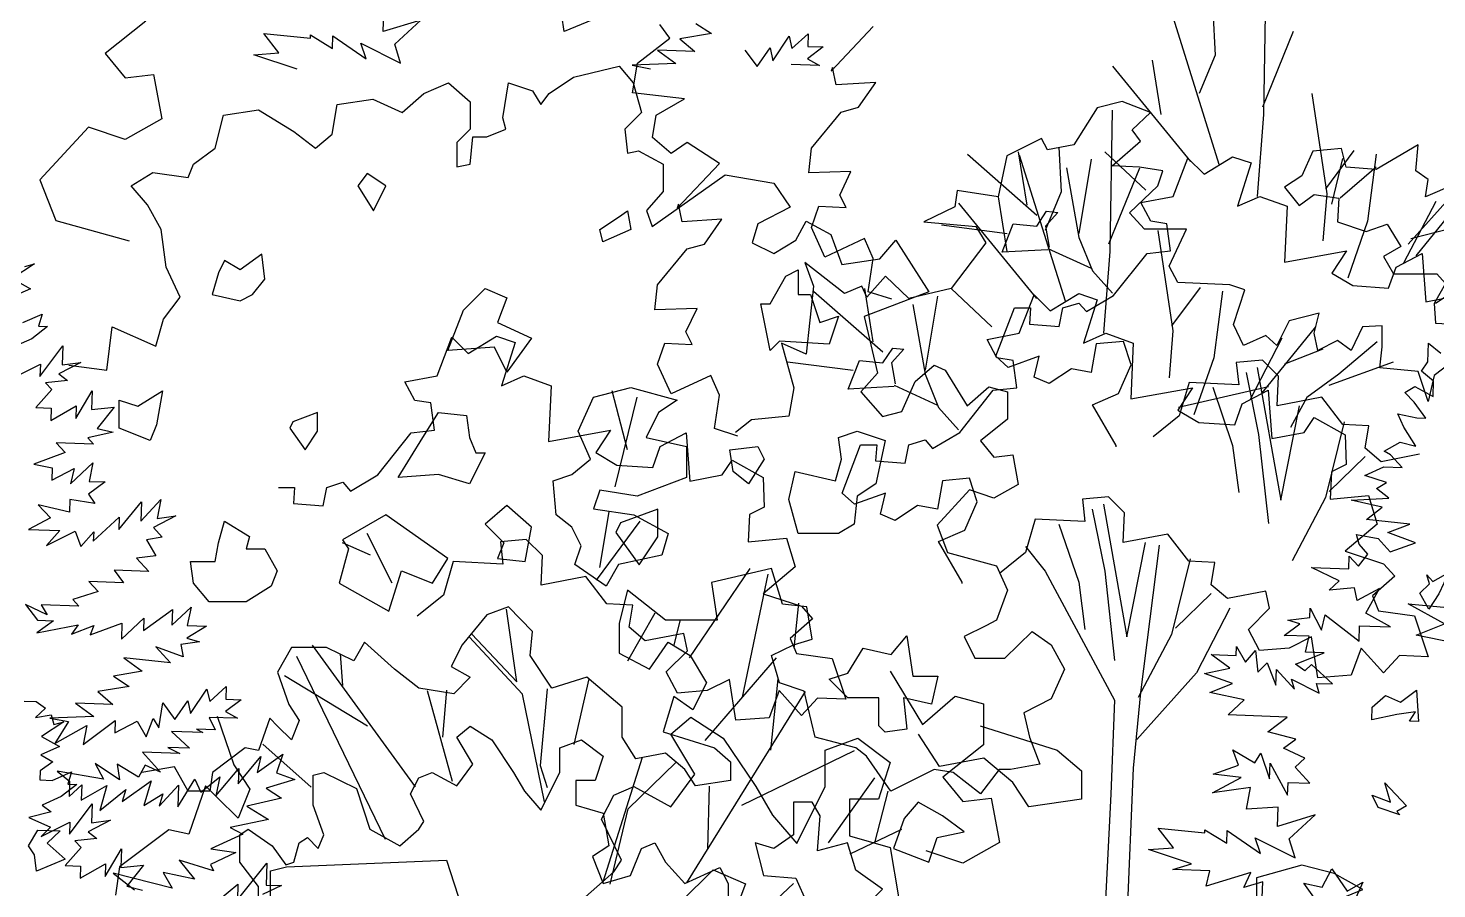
# Model space of a CAD drawing. Header units: inches. Extents: x -11 to 128, y 7 to 56.
# Drawn here: x 58.537 to 59.075, y 23.411 to 23.74 of the extents above; entities that cross this region are included whole.
import ezdxf

# ---------------------------------------------------------------- set-up
doc = ezdxf.new("R2010")
doc.units = ezdxf.units.IN
doc.header["$MEASUREMENT"] = 0
doc.layers.add('CAY', color=94, linetype='Continuous')
doc.layers.add('CAY-3', color=61, linetype='Continuous')
picture_1 = doc.add_image_def('image1.jpg', size_in_pixel=(1680, 1093))

# ---------------------------------------------------------------- blocks, each defined once
blk = doc.blocks.new('A$C76451831')
at = {"layer": 'CAY'}
for p, q in [((2497.6, 2004.7), (2508, 2004.3)), ((2508, 2004.3), (2515.9, 1998.6)), ((2515.9, 1998.6), (2507.5, 1990.8)), ((2507.5, 1990.8), (2520.7, 1993)), ((2520.7, 1993), (2523.1, 1984.8)), ((2531.4, 1987.2), (2512.4, 1974.7)), ((2523.1, 1984.8), (2531.4, 1987.2)), ((2512.4, 1974.7), (2527.9, 1966)), ((2527.9, 1966), (2511.8, 1958.9)), ((2511.8, 1958.9), (2522, 1953.1)), ((2511.3, 1945.3), (2511.1, 1937.6)), ((2522, 1953.1), (2511.3, 1945.3)), ((2521.5, 1937.2), (2538.1, 1944.4)), ((2538.1, 1944.4), (2535, 1934)), ((2511.1, 1937.6), (2521.5, 1937.2)), ((2542.7, 1933.8), (2529.2, 1923.4)), ((2535, 1934), (2542.7, 1933.8)), ((2529.2, 1923.4), (2513.1, 1916.2)), ((2520.6, 1910.5), (2501.8, 1905.7)), ((2513.1, 1916.2), (2520.6, 1910.5)), ((2536.2, 1891.4), (2555.7, 1917.4)), ((2555.7, 1917.4), (2555.1, 1901.1)), ((2501.8, 1905.7), (2520.1, 1897.4)), ((2512.1, 1889.5), (2536.6, 1901.8)), ((2520.1, 1897.4), (2512.1, 1889.5)), ((2536.6, 1901.8), (2536.2, 1891.4)), ((2571.1, 1903.3), (2552.1, 1893.5)), ((2555.1, 1901.1), (2571.1, 1903.3)), ((2559.6, 1887.8), (2541, 1885.8)), ((2541, 1885.8), (2546.2, 1880.1)), ((2552.1, 1893.5), (2559.6, 1887.8)), ((2546.2, 1880.1), (2532.6, 1864.8)), ((2566.7, 1855.4), (2580.6, 1878.9)), ((2580.6, 1878.9), (2580.1, 1863.1)), ((2532.6, 1864.8), (2545.7, 1864.3)), ((2545.3, 1853.9), (2567, 1866.3)), ((2545.7, 1864.3), (2545.3, 1853.9)), ((2567, 1866.3), (2566.7, 1855.4)), ((2580.1, 1863.1), (2599.2, 1865.2)), ((2599.2, 1865.2), (2585, 1847.1)), ((2585, 1847.1), (2598.4, 1843.9)), ((4520.1, 1327.3), (4520.7, 1343.6)), ((4318.3, 1336.3), (4283.5, 1308.6)), ((4552.2, 1337), (4520.1, 1327.3)), ((4530.1, 1316.5), (4552.2, 1337)), ((4786.3, 1334.3), (4799.6, 1325.7)), ((4431.5, 1309.1), (4418.5, 1325.8)), ((4418.5, 1325.8), (4458.3, 1321.7)), ((4458.3, 1321.7), (4458.4, 1324.4)), ((4458.4, 1324.4), (4477, 1312.9)), ((4477, 1312.9), (4477.4, 1323.8)), ((4477.4, 1323.8), (4505.7, 1304.2)), ((4799.6, 1325.7), (4772.7, 1321.2)), ((4772.7, 1321.2), (4785.5, 1310.3)), ((4851.8, 1302.5), (4865.7, 1323.4)), ((4865.7, 1323.4), (4868.1, 1312.9)), ((4868.1, 1312.9), (4882.1, 1325.5)), ((4882.1, 1325.5), (4881.7, 1314.6)), ((4283.5, 1308.6), (4300.6, 1287.9)), ((4410.2, 1307.5), (4431.5, 1309.1)), ((4446.9, 1295.4), (4410.2, 1307.5)), ((4501.2, 1317.5), (4535, 1300.5)), ((4505.7, 1304.2), (4501.2, 1317.5)), ((4535, 1300.5), (4530.1, 1316.5)), ((4753.8, 1311.4), (4769.3, 1300)), ((4785.5, 1310.3), (4753.8, 1311.4)), ((4828.1, 1311.5), (4838.5, 1297.6)), ((4838.5, 1297.6), (4849.5, 1313.5)), ((4849.5, 1313.5), (4851.8, 1302.5)), ((4894.8, 1314.2), (4881.4, 1304.2)), ((4881.7, 1314.6), (4894.8, 1314.2)), ((4682.3, 1288.4), (4721.2, 1297.8)), ((4721.2, 1297.8), (4733, 1283.7)), ((4769.3, 1300), (4732.1, 1298.6)), ((4732.1, 1298.6), (4747.8, 1295.7)), ((4891.6, 1298.4), (4867.6, 1299.3)), ((4881.4, 1304.2), (4891.6, 1298.4)), ((4300.6, 1287.9), (4324.7, 1290.9)), ((4324.7, 1290.9), (4331.8, 1253.1)), ((4554.9, 1274.6), (4575.8, 1283.7)), ((4575.8, 1283.7), (4594.3, 1267.5)), ((4622.2, 1253.8), (4626.9, 1283.7)), ((4626.9, 1283.7), (4647.3, 1277)), ((4661.5, 1274.6), (4682.3, 1288.4)), ((4733, 1283.7), (4740.1, 1258.5)), ((4536.5, 1258.5), (4554.9, 1274.6)), ((4647.3, 1277), (4654.4, 1265.2)), ((4654.4, 1265.2), (4661.5, 1274.6)), ((4384.3, 1256.1), (4414.2, 1260.8)), ((4414.2, 1260.8), (4444.1, 1242.4)), ((4476.7, 1240), (4481, 1265.2)), ((4481, 1265.2), (4511.3, 1269.9)), ((4511.3, 1269.9), (4536.5, 1258.5)), ((4594.3, 1267.5), (4594.3, 1244.3)), ((4331.8, 1253.1), (4300.6, 1235.4)), ((4377.3, 1228.2), (4384.3, 1256.1)), ((4624.5, 1244.3), (4622.2, 1253.8)), ((4740.1, 1258.5), (4725.9, 1244.3)), ((4269.3, 1246.1), (4228, 1201.2)), ((4300.6, 1235.4), (4269.3, 1246.1)), ((4444.1, 1242.4), (4462.6, 1228.2)), ((4462.6, 1228.2), (4476.7, 1240)), ((4594.3, 1244.3), (4582.9, 1232.9)), ((4594.3, 1214.4), (4596.6, 1237.6)), ((4596.6, 1237.6), (4608.4, 1237.6)), ((4608.4, 1237.6), (4624.5, 1244.3)), ((4725.9, 1244.3), (4728.3, 1223.9)), ((4358.8, 1214.4), (4377.3, 1228.2)), ((4582.9, 1232.9), (4582.9, 1212.1)), ((4728.3, 1223.9), (4737.7, 1225.8)), ((4737.7, 1225.8), (4758.6, 1214.4)), ((4354.1, 1203), (4358.8, 1214.4)), ((4582.9, 1212.1), (4594.3, 1214.4)), ((4758.6, 1214.4), (4758.6, 1191.2)), ((5192.6, 1187), (5205.3, 1219.7)), ((5205.3, 1219.7), (5219, 1206)), ((5219, 1206), (5243.2, 1220.8)), ((5243.2, 1220.8), (5259.1, 1215.5)), ((5259.1, 1215.5), (5247.5, 1178.6)), ((4228, 1201.2), (4241.6, 1166.4)), ((4305.7, 1196), (4324.2, 1207.4)), ((4324.2, 1207.4), (4354.1, 1203)), ((4749.1, 1161.4), (4811.2, 1205.4)), ((4811.2, 1205.4), (4852.9, 1198.3)), ((4319.5, 1179.8), (4305.7, 1196)), ((4758.6, 1191.2), (4744.4, 1175.1)), ((4852.9, 1198.3), (4866.7, 1177.9)), ((4331.3, 1159), (4319.5, 1179.8)), ((4744.4, 1175.1), (4749.1, 1161.4)), ((4866.7, 1177.9), (4839.1, 1163.7)), ((5165.2, 1181.8), (5192.6, 1187)), ((5173.6, 1165.9), (5165.2, 1181.8)), ((5247.5, 1178.6), (5266.4, 1187)), ((5266.4, 1187), (5289.7, 1178.6)), ((5289.7, 1178.6), (5287.5, 1131.1)), ((4241.6, 1166.4), (4304.1, 1149.3)), ((4839.1, 1163.7), (4834.4, 1147.6)), ((4871.4, 1149.9), (4880.4, 1166.1)), ((4880.4, 1166.1), (4901.2, 1154.7)), ((5187.3, 1163.8), (5173.6, 1165.9)), ((5190.5, 1140.6), (5187.3, 1163.8)), ((4335.6, 1126.7), (4331.3, 1159)), ((4901.2, 1154.7), (4910.7, 1129.1)), ((4834.4, 1147.6), (4852.9, 1138.5)), ((4852.9, 1138.5), (4871.4, 1149.9)), ((4942.9, 1133.8), (4956.7, 1149.9)), ((4956.7, 1149.9), (4984.6, 1105.9)), ((5170.5, 1138.5), (5190.5, 1140.6)), ((5287.5, 1131.1), (5340.3, 1140.6)), ((5340.3, 1140.6), (5327.6, 1121.6)), ((4910.7, 1129.1), (4942.9, 1133.8)), ((5142, 1102.7), (5170.5, 1138.5)), ((5382.5, 1126.9), (5404.6, 1138.5)), ((5404.6, 1138.5), (5407.8, 1097.4)), ((4347.4, 1101.2), (4335.6, 1126.7)), ((5327.6, 1121.6), (5345.5, 1111.1)), ((5376.1, 1109), (5382.5, 1126.9)), ((4984.6, 1105.9), (4929.6, 1084.7)), ((5345.5, 1111.1), (5376.1, 1109)), ((4333.2, 1082.7), (4347.4, 1101.2)), ((5057.6, 1092.1), (5071.3, 1092.1)), ((5071.3, 1092.1), (5070.3, 1078.4)), ((5095.6, 1076.3), (5098.8, 1092.1)), ((5098.8, 1092.1), (5112.5, 1096.3)), ((5112.5, 1096.3), (5118.8, 1089)), ((5118.8, 1089), (5142, 1102.7)), ((5407.8, 1097.4), (5435.2, 1102.7)), ((4326.6, 1059.5), (4333.2, 1082.7)), ((4929.6, 1084.7), (4941, 1036.7)), ((4284.9, 1039.1), (4289.6, 1076)), ((4289.6, 1076), (4326.6, 1059.5)), ((5070.3, 1078.4), (5095.6, 1076.3)), ((5409.5, 1046.3), (5410, 1062.2)), ((5410, 1062.2), (5420.6, 1053.6)), ((4252.7, 1043.4), (4284.9, 1039.1)), ((4973.2, 1029.6), (4989.3, 1043.4)), ((4989.3, 1043.4), (4998.7, 1039.1)), ((5268.6, 1047.8), (5246.4, 1045.7)), ((5246.4, 1045.7), (5248.5, 1026.7)), ((5282.3, 1034.1), (5268.6, 1047.8)), ((5404.2, 1038.3), (5409.5, 1046.3)), ((4941, 1036.7), (4926.8, 1020.6)), ((4998.7, 1039.1), (5017.2, 1008.8)), ((5281.2, 1008.8), (5282.3, 1034.1)), ((5414.3, 1029.8), (5404.2, 1038.3)), ((4728.3, 971.5), (4715.1, 1021.6)), ((4926.8, 1020.6), (4945.3, 999.7)), ((4961.8, 1004.1), (4973.2, 1029.6)), ((5017.2, 1008.8), (5035.7, 1024.9)), ((5035.7, 1024.9), (5051.8, 1020.6)), ((5051.8, 1020.6), (5051.8, 997.4)), ((5273.8, 1025), (5197.2, 1007.3)), ((5206.3, 1028.8), (5197.9, 1000.4)), ((5248.5, 1026.7), (5206.3, 1028.8)), ((5390, 1020.2), (5398.3, 1025.4)), ((5397.8, 1011.8), (5390, 1020.2)), ((5398.3, 1025.4), (5413.9, 1016.7)), ((5413.9, 1016.7), (5414.3, 1029.8)), ((4717.8, 939.8), (4736.3, 1016.3)), ((5319.2, 1016.2), (5281.2, 1008.8)), ((5337.1, 993), (5319.2, 1016.2)), ((5407.8, 998.3), (5397.8, 1011.8)), ((4945.3, 999.7), (4961.8, 1004.1)), ((5051.8, 997.4), (5028.6, 978.9)), ((5197.9, 1000.4), (5175.7, 982.4)), ((5389, 990.8), (5383.9, 1001.9)), ((5383.9, 1001.9), (5400.1, 998.6)), ((5400.1, 998.6), (5407.8, 998.3)), ((5359.3, 991.9), (5337.1, 993)), ((5356.1, 972.9), (5359.3, 991.9)), ((5399.3, 974.6), (5389, 990.8)), ((5028.6, 978.9), (5040, 965.1)), ((5369.8, 961.3), (5356.1, 972.9)), ((5372.4, 970.1), (5385.8, 977.8)), ((5385.8, 977.8), (5399.3, 974.6)), ((5040, 965.1), (5056.1, 967.1)), ((5056.1, 967.1), (5060.8, 941.9)), ((5402.5, 967.7), (5369.8, 961.3)), ((5377.7, 967.2), (5372.4, 970.1)), ((5387.7, 956.4), (5377.7, 967.2)), ((5355.8, 949.4), (5371.9, 957)), ((5374.2, 943.7), (5355.8, 949.4)), ((5371.9, 957), (5387.7, 956.4)), ((5019.2, 937.2), (4991.7, 907.3)), ((5040, 930.1), (5019.2, 937.2)), ((5060.8, 941.9), (5040, 930.1)), ((5365.8, 938.6), (5374.2, 943.7)), ((5376.4, 930.1), (5365.8, 938.6)), ((5344.2, 928.5), (5376.4, 930.1)), ((5370.7, 922.5), (5344.2, 928.5)), ((4704.6, 871.1), (4712.5, 918.7)), ((5357.2, 912.1), (5370.7, 922.5)), ((5394.2, 908.1), (5357.2, 912.1)), ((4527.8, 857.9), (4506.6, 900.2)), ((4701.9, 860.6), (4738.9, 910.7)), ((4991.7, 907.3), (5000.7, 884.1)), ((5375.4, 901.1), (5394.2, 908.1)), ((5399.1, 892.1), (5375.4, 901.1)), ((4509.3, 881.7), (4485.5, 892.2)), ((5351, 891), (5348.6, 899.3)), ((5348.6, 899.3), (5367.1, 895.9)), ((5358.4, 882.6), (5351, 891)), ((5367.1, 895.9), (5377.5, 884.7)), ((5377.5, 884.7), (5399.1, 892.1)), ((5000.7, 884.1), (5042.4, 872.7)), ((5342.1, 870.1), (5342.5, 880.9)), ((5342.5, 880.9), (5350.4, 872.5)), ((5350.4, 872.5), (5358.4, 882.6)), ((4781, 794.5), (4832.5, 870.4)), ((4850.9, 870.4), (4799.8, 858.6)), ((4826.2, 761), (4847.8, 865.6)), ((4860, 840.1), (4850.9, 870.4)), ((5042.4, 872.7), (5051.8, 851.9)), ((5310.5, 871.2), (5342.1, 870.1)), ((5334.1, 859.9), (5310.5, 871.2)), ((4728.3, 851.9), (4721.2, 824)), ((4760.5, 826.3), (4728.3, 851.9)), ((4799.8, 858.6), (4804.6, 826.3)), ((5051.8, 851.9), (5042.4, 826.3)), ((5325.6, 852), (5334.1, 859.9)), ((5347, 854), (5325.6, 852)), ((5349.4, 843.1), (5347, 854)), ((5368.3, 853.3), (5349.4, 843.1)), ((5356.7, 832.4), (5368.3, 853.3)), ((4880.8, 837.7), (4860, 840.1)), ((4870.1, 802.5), (4874.1, 840.9)), ((4608.4, 831), (4587.6, 805.5)), ((4626.9, 837.7), (4608.4, 831)), ((4634, 774), (4625.3, 835.7)), ((4647.3, 816.9), (4626.9, 837.7)), ((4728.6, 791.9), (4751.7, 832.8)), ((4885.5, 810.2), (4880.8, 837.7)), ((5290.3, 826.5), (5309, 828.6)), ((5309, 828.6), (5309.3, 836.7)), ((5309.3, 836.7), (5319, 817.8)), ((5319, 817.8), (5322.2, 830.9)), ((5322.2, 830.9), (5350.9, 808.5)), ((5377.6, 820.8), (5356.7, 832.4)), ((4645.4, 796.4), (4647.3, 816.9)), ((4721.2, 824), (4721.2, 798.4)), ((4804.6, 826.3), (4760.5, 826.3)), ((4768, 805.1), (4772.9, 825.9)), ((5033.3, 821.6), (5014.8, 812.5)), ((5042.4, 826.3), (5033.3, 821.6)), ((5049.4, 794.1), (5072.6, 816.9)), ((5072.6, 816.9), (5088.7, 805.5)), ((5287.1, 813.5), (5300.6, 823.4)), ((5300.6, 823.4), (5290.3, 826.5)), ((5350.9, 808.5), (5351.3, 821.7)), ((5351.3, 821.7), (5377.6, 820.8)), ((4547.7, 684.5), (4460.2, 805.1)), ((4504.2, 807.8), (4495.2, 791.7)), ((4529.8, 784.6), (4504.2, 807.8)), ((4587.6, 805.5), (4578.1, 787)), ((4638.7, 763.4), (4593.5, 812.2)), ((4595.8, 814.5), (4634, 774)), ((4746.8, 784.6), (4762.9, 807.8)), ((4762.9, 807.8), (4781.4, 796.4)), ((4850.9, 796.4), (4869.4, 805.5)), ((4869.4, 805.5), (4885.5, 810.2)), ((5014.8, 812.5), (5023.9, 794.1)), ((5088.7, 805.5), (5100.1, 784.6)), ((5246.2, 796.3), (5246.5, 804)), ((5246.5, 804), (5254.2, 790.6)), ((5308.4, 812.7), (5287.1, 813.5)), ((5305.2, 799.3), (5308.4, 812.7)), ((4442.1, 803.1), (4430.3, 782.3)), ((4472, 803.1), (4442.1, 803.1)), ((4522.3, 639.8), (4446.8, 795.6)), ((4495.2, 791.7), (4472, 803.1)), ((4485.8, 770.9), (4483.8, 797.9)), ((4663.8, 768.5), (4645.4, 796.4)), ((4721.2, 798.4), (4746.8, 784.6)), ((4781.4, 796.4), (4795.5, 773.2)), ((4794.3, 724.1), (4854.9, 794.5)), ((4857.6, 773.2), (4850.9, 796.4)), ((5023.9, 794.1), (5049.4, 794.1)), ((5240.9, 785.6), (5224.9, 797.1)), ((5224.9, 797.1), (5246.2, 796.3)), ((5254.2, 790.6), (5262.7, 800.7)), ((5262.7, 800.7), (5264.7, 782.1)), ((5296.7, 789.1), (5321.1, 798.7)), ((5321.1, 798.7), (5305.2, 799.3)), ((4430.3, 782.3), (4439.8, 754.7)), ((4550.6, 768.5), (4529.8, 784.6)), ((4578.1, 787), (4594.3, 777.9)), ((4951.7, 782.9), (4979.4, 737.5)), ((5100.1, 784.6), (5088.7, 759.5)), ((5219.4, 781), (5240.9, 785.6)), ((5243.1, 772.4), (5219.4, 781)), ((5264.7, 782.1), (5272.7, 790)), ((5272.7, 790), (5280.2, 771.1)), ((5280.2, 771.1), (5280.7, 784.3)), ((5280.7, 784.3), (5296, 767.8)), ((5304.7, 783.4), (5296.7, 789.1)), ((5310.3, 788.7), (5304.7, 783.4)), ((5328.3, 772.2), (5310.3, 788.7)), ((4507, 736.3), (4436.2, 779.1)), ((4580.5, 763.8), (4550.6, 768.5)), ((4594.3, 777.9), (4580.5, 763.8)), ((4659.9, 768.1), (4654, 702.8)), ((4693.7, 777.9), (4663.8, 768.5)), ((4682.7, 720.5), (4695.7, 776.4)), ((4723.6, 752.4), (4693.7, 777.9)), ((4795.5, 773.2), (4783.7, 750)), ((4850.1, 715.8), (4856.4, 776.4)), ((4878.5, 766.1), (4857.6, 773.2)), ((5223.8, 764.9), (5243.1, 772.4)), ((5296, 767.8), (5293.5, 776.1)), ((5293.5, 776.1), (5317.1, 764.4)), ((5314.7, 772.6), (5328.3, 772.2)), ((5317.1, 764.4), (5314.7, 772.6)), ((4579.1, 689), (4557.9, 766.3)), ((4571.1, 726.8), (4574.5, 766.9)), ((4657.5, 671.8), (4638.7, 763.4)), ((4767.6, 761.4), (4758.6, 731.5)), ((4783.7, 750), (4767.6, 761.4)), ((4778.7, 602.9), (4879.6, 765.8)), ((4887.9, 726.8), (4878.5, 766.1)), ((4979.4, 737.5), (5007.1, 761.7)), ((5007.1, 761.7), (5031.3, 755.2)), ((5088.7, 759.5), (5065.6, 747.7)), ((5253, 758.5), (5223.8, 764.9)), ((5239.5, 745.8), (5253, 758.5)), ((4439.8, 754.7), (4448.8, 741)), ((4723.6, 726.8), (4723.6, 752.4)), ((5031.3, 755.2), (5031.3, 720.4)), ((5065.6, 747.7), (5070.3, 726.8)), ((5289.7, 744), (5239.5, 745.8)), ((5273.4, 731.5), (5289.7, 744)), ((4423.7, 742.9), (4414.2, 715.4)), ((4430.3, 736.3), (4423.7, 742.9)), ((4442.1, 724.5), (4430.3, 736.3)), ((4448.8, 741), (4442.1, 724.5)), ((4758.6, 731.5), (4802.2, 717.8)), ((5297.2, 725.2), (5273.4, 731.5)), ((4458.8, 684.4), (4417.8, 720.8)), ((4735.4, 708.3), (4723.6, 726.8)), ((4922.5, 717.8), (4887.9, 726.8)), ((5031.3, 720.4), (4996.5, 692.7)), ((5070.3, 726.8), (5079.3, 704)), ((5286.5, 717.4), (5297.2, 725.2)), ((4402.8, 717.8), (4374.9, 696.9)), ((4414.2, 715.4), (4402.8, 717.8)), ((4707.6, 603.7), (4740.9, 709.9)), ((4760.5, 713.1), (4735.4, 708.3)), ((4777, 699.3), (4760.5, 713.1)), ((4802.2, 717.8), (4816, 706)), ((4825.4, 669), (4921.3, 715.4)), ((4931.5, 710.7), (4922.5, 717.8)), ((4952.3, 680.8), (4931.5, 710.7)), ((5248.4, 702.9), (5243.4, 716.2)), ((5243.4, 716.2), (5262.1, 705.1)), ((5262.1, 705.1), (5267.3, 713.1)), ((5267.3, 713.1), (5274.7, 691.5)), ((5304.8, 709.1), (5286.5, 717.4)), ((5296.4, 701.2), (5304.8, 709.1)), ((4342.7, 701.7), (4314.8, 696.9)), ((4354.1, 680.8), (4342.7, 701.7)), ((4374.9, 696.9), (4372.6, 680.8)), ((4654, 702.8), (4659.9, 684)), ((4728.7, 665.9), (4769.2, 705.2)), ((4786.1, 685.5), (4777, 699.3)), ((4816, 706), (4816, 689.9)), ((4989.3, 699.3), (4952.3, 680.8)), ((5005.4, 696.9), (4989.3, 699.3)), ((5028.6, 678.5), (5005.4, 696.9)), ((5044.7, 699.3), (5028.6, 678.5)), ((5054.2, 699.3), (5044.7, 699.3)), ((5079.3, 704), (5054.2, 699.3)), ((5226.8, 695.5), (5248.4, 702.9)), ((5250.7, 692.4), (5226.8, 695.5)), ((5274.7, 691.5), (5275.2, 704.7)), ((5275.2, 704.7), (5290.1, 677.4)), ((5309, 687.6), (5296.4, 701.2)), ((4816, 689.9), (4786.1, 685.5)), ((4796.7, 631.7), (4797.9, 685.1)), ((4899.3, 636.8), (4938.6, 692.2)), ((4996.5, 692.7), (5013.6, 672)), ((5226.3, 679.6), (5250.7, 692.4)), ((5258.6, 683.9), (5226.3, 679.6)), ((5255.2, 665.5), (5258.6, 683.9)), ((5290.1, 677.4), (5290.5, 688.3)), ((5290.5, 688.3), (5309, 687.6)), ((4372.6, 680.8), (4354.1, 680.8)), ((4938.6, 636.8), (4950, 680.8)), ((5013.6, 672), (5037.8, 675)), ((5037.8, 675), (5044.9, 637.2)), ((4713.4, 601.8), (4728.7, 665.9)), ((5282, 667.2), (5255.2, 665.5)), ((5281.5, 650.9), (5282, 667.2)), ((5313.5, 660.7), (5281.5, 650.9)), ((5291.5, 640.2), (5313.5, 660.7)), ((4917.8, 627.7), (4961.8, 648.6)), ((5179.9, 649.5), (5219.6, 645.4)), ((5192.9, 632.7), (5179.9, 649.5)), ((5219.6, 645.4), (5219.7, 648.1)), ((5219.7, 648.1), (5238.4, 636.6)), ((5044.9, 637.2), (5013.6, 619.5)), ((5238.4, 636.6), (5238.7, 647.4)), ((5238.7, 647.4), (5267.1, 627.9)), ((5262.5, 641.2), (5296.4, 624.1)), ((5267.1, 627.9), (5262.5, 641.2)), ((5296.4, 624.1), (5291.5, 640.2)), ((5013.6, 619.5), (4982.4, 630.1)), ((5171.6, 631.2), (5192.9, 632.7)), ((5208.3, 619), (5171.6, 631.2)), ((5192.3, 614.2), (5208.3, 619)), ((5224, 613.1), (5192.3, 614.2)), ((5220.8, 600), (5224, 613.1)), ((5258.8, 611.8), (5220.8, 600)), ((5252.9, 598.9), (5258.8, 611.8)), ((4834.4, 569.5), (4869.4, 602.2)), ((5268.9, 603.8), (5252.9, 598.9)), ((5268, 577.1), (5268.9, 603.8))]:
    blk.add_line(p, q, dxfattribs=at)
for points in [[(4953.2, 1099.5), (4933.2, 1105.8), (4937.4, 1134.3), (4930, 1151.2), (4896.3, 1135.4), (4884.7, 1160.7), (4891, 1178.6), (4914.2, 1177.5), (4908.9, 1188.1), (4918.4, 1208.1), (4882.5, 1207.1), (4884.7, 1228.2), (4910, 1258.8), (4924.7, 1263), (4939.5, 1284.1), (4905.7, 1282), (4902.6, 1296.7), (4901.5, 1293.6), (4937.4, 1331.5)], [(530, 749.3), (509.9, 755.6), (514.2, 784.1), (506.8, 800.9), (473, 785.1), (461.4, 810.4), (467.7, 828.4), (490.9, 827.3), (485.7, 837.9), (495.2, 857.9), (459.3, 856.8), (461.4, 877.9), (486.7, 908.5), (501.5, 912.7), (516.3, 933.8), (482.5, 931.7), (479.3, 946.5), (478.3, 943.3), (514.2, 981.3), (486.7, 999.2), (473, 989.7), (457.2, 1003.4), (460.4, 1022.4), (484.6, 1036.1), (440.3, 1041.4), (444.5, 1066.7), (472, 1087.8), (463.5, 1099.4)], [(5271.7, 1376.9), (5269.6, 1256.6), (5264.3, 1187)], [(5226.4, 1345.2), (5228.5, 1307.3), (5214.8, 1274.6)], [(5192.6, 1338.9), (5231.6, 1214.5)], [(5294.9, 1327.3), (5268.6, 1263)], [(5140.9, 1297.8), (5207.4, 1216.6)], [(5174.7, 1303.1), (5182.1, 1256.6)], [(5310.7, 1274.6), (5323.4, 1189.1), (5320.2, 1149.1)], [(5060.8, 1225), (5068.2, 1179.7)], [(5134.6, 1225), (5169.4, 1192.3)], [(5346.6, 1226.1), (5322.3, 1193.4)], [(1139.1, 573.3), (1107.2, 579.8), (1131.5, 589.4), (1100.4, 606.4), (1142.9, 602.6)], [(4215.1, 1127.3), (4223.3, 1129.7), (4204.3, 1117.2), (4219.9, 1108.5), (4203.8, 1101.4)], [(4213.4, 1079.7), (4230, 1086.9), (4226.9, 1076.5), (4234.6, 1076.3), (4221.1, 1065.9), (4205, 1058.7)], [(4204.1, 1032), (4228.5, 1044.3), (4228.1, 1033.9), (4247.6, 1060), (4247.1, 1043.7), (4263, 1045.8), (4244.1, 1036.1), (4251.6, 1030.3), (4232.9, 1028.3), (4238.2, 1022.7), (4224.5, 1007.3), (4237.6, 1006.8), (4237.3, 996.4), (4259, 1008.8), (4258.6, 997.9), (4272.6, 1021.5), (4272, 1005.6), (4291.1, 1007.7), (4276.9, 989.6), (4290.4, 986.4), (4268.9, 981.7), (4273.7, 976.1), (4242, 977.2), (4249.5, 969.2), (4222.8, 959.3), (4238.6, 956), (4238.2, 945.6), (4257.1, 955.4), (4254, 942.3), (4273.2, 960.2), (4269.9, 944.5), (4283.5, 944), (4269.5, 933.6), (4274.7, 925.7), (4253.5, 929.2), (4253.1, 918.3), (4226.6, 924.7), (4237.1, 913.4), (4218.2, 903.7), (4244.9, 902.7), (4233.5, 890), (4258, 902.3), (4263, 889), (4273.8, 901.7), (4273.5, 893.6), (4295.6, 914.1), (4295.2, 903.7), (4314.6, 927.1), (4314, 910.8), (4331, 929.2), (4327.7, 913), (4343.6, 915.2), (4324.7, 905.4), (4332.1, 897), (4318.9, 894.7), (4326.6, 881.3), (4310.2, 879.2), (4320.7, 867.9), (4291.3, 868.9), (4299.1, 858.2), (4269.6, 859.3), (4277.5, 850.8), (4256, 843.9), (4261.2, 838.3), (4229.1, 839.4), (4234.2, 831), (4215.9, 839.8), (4225.9, 826.3), (4239.5, 825.9), (4225.5, 815.5), (4260.6, 822.4), (4254.9, 814.4), (4273.8, 821.9), (4270.8, 813.9), (4297.8, 823.8), (4297.4, 810.2), (4316.6, 828.2), (4316.2, 817.7), (4340.9, 835.5), (4340.4, 822.3), (4356.8, 837.6), (4353.5, 821.9), (4369.8, 821.3), (4353.1, 811), (4363.9, 807.9), (4348, 805.8), (4349.9, 795.3), (4326.6, 803.8), (4339.3, 790.2), (4299.5, 794.3), (4315, 782.9), (4290.8, 778.7), (4304.1, 770.1), (4277.2, 765.6), (4290, 754.7), (4258.3, 755.8), (4273.8, 744.4), (4236.6, 743), (4252.3, 740.2), (4240.8, 721.6), (4268.1, 736.9), (4264.8, 720.7), (4292.2, 741.1), (4291.9, 730.6), (4310.8, 740.4), (4318.5, 727), (4324.5, 742.7), (4329.2, 734.8), (4332.6, 756), (4343, 742), (4354, 757.9), (4356.3, 747), (4370.2, 767.8), (4372.6, 757.3), (4386.6, 770), (4386.2, 759.1), (4399.3, 758.6), (4385.9, 748.7), (4396.1, 742.9), (4372.1, 743.7), (4377.2, 733.1), (4361.3, 733.7), (4366.6, 730.8), (4339.9, 731.7), (4355.3, 717.6), (4336.8, 718.2), (4347, 712.9), (4315.3, 714), (4330.6, 697.1), (4317.6, 703), (4311.9, 692.8), (4293.7, 703.8), (4295.9, 690.6), (4275.1, 704.5), (4282.3, 691.1), (4242.7, 697.9), (4253.3, 689.4), (4252.8, 676.3), (4263.6, 686.3), (4263.1, 673.2), (4284.9, 685.6), (4279.1, 664.5), (4301.1, 682.3), (4298, 672), (4322.6, 689.7), (4316.4, 668.6), (4332.6, 678.5), (4329.6, 668.1), (4346.1, 686.1), (4345.4, 667.6), (4359.8, 691.1), (4364.9, 680), (4381.2, 693.1), (4377.9, 676.9), (4397.3, 700.2), (4396.8, 687.1), (4416.2, 710.4), (4413, 696.9), (4434.9, 712.5), (4429.3, 696.4), (4445, 690.8), (4420.7, 683.5), (4433.6, 674.9), (4404.3, 668.2), (4422.5, 656.7), (4390.1, 650.1), (4400.8, 644.3), (4373.6, 631.7), (4394.8, 628.7), (4373.2, 618.6), (4375.7, 613), (4346.5, 622.2), (4359.6, 605.9), (4333, 611.8), (4340.7, 598.4), (4290.4, 611), (4308.5, 596.8)], [(4371.9, 581.4), (4396.6, 601.9), (4396.1, 588.3), (4421.2, 619.6), (4420.6, 601), (4433.7, 600.6), (4417.6, 593)], [(5017.5, 1222.9), (5076.6, 1171.2)], [(5101.9, 1211.3), (5112.5, 1152.2), (5124.1, 1123.8), (5140.9, 1104.8)], [(5123, 1218.7), (5112.5, 1155.4)], [(5365.6, 1222.9), (5358.2, 1165.9), (5341.3, 1117.4)], [(5444.7, 1192.3), (5399.3, 1136.4)], [(5416.2, 1182.8), (5388.8, 1130.1)], [(5086.1, 1141.7), (5047.1, 1139.6), (5056.6, 1163.8), (5076.6, 1161.7), (5085, 1174.4), (5094.5, 1173.3), (5084, 1161.7), (5087.2, 1143.8)], [(4995.4, 1162.8), (5051.3, 1155.4)], [(5086.1, 1142.7), (5123, 1125.9)], [(5144.1, 974), (5144.1, 975), (5124.1, 1009.8), (5146.2, 1019.3), (5156.8, 1043.6), (5150.4, 1063.6), (5127.2, 1061.5), (5123, 1037.3), (5106.1, 1040.4), (5087.2, 1027.8), (5074.5, 1033.1), (5078.7, 1051), (5052.3, 1041.5), (5041.8, 1051), (5057.6, 1092.1)], [(1139.6, 963.4), (1115.3, 952.8), (1117.4, 967.6), (1106.9, 975), (1109, 997.1), (1073.1, 976), (1047.8, 978.1), (1043.6, 993.9), (1019.3, 991.8), (1009.9, 970.7), (995.1, 961.2), (1007.7, 945.4), (1020.4, 954.9), (1041.5, 951.8), (1040.4, 931.7), (1064.7, 923.3), (1082.6, 929.6), (1094.2, 910.6), (1079.5, 902.2), (1087.9, 887.4), (1124.8, 887.4), (1132.2, 879), (1122.7, 862.1), (1123.8, 845.2), (1144.9, 844.2)], [(1152.2, 823.1), (1122.7, 800.9), (1117.4, 778.8), (1109, 804.1), (1076.3, 807.3), (1078.4, 825.2), (1078.4, 843.1), (1061.5, 842.1), (1052, 822), (1040.4, 830.5), (1023.6, 822), (1020.4, 836.8), (1024.6, 853.7), (999.3, 847.3), (988.8, 826.2), (979.3, 834.7), (960.3, 826.2), (951.8, 844.2), (961.3, 873.7), (948.7, 877.9), (904.4, 880), (897, 893.7), (911.8, 925.4), (875.9, 925.4), (863.3, 939.1), (887.5, 962.3), (891.7, 975), (871.7, 978.1), (848.5, 979.2), (872.7, 1000.3), (865.4, 1009.8), (881.2, 1024.5), (856.9, 1034), (835.8, 1028.7), (815.8, 997.1), (793.6, 992.9), (788.4, 1002.4), (758.8, 987.6), (751.5, 952.8), (716.7, 958.1), (714.5, 944.4), (688.2, 931.7), (732.5, 927.5), (740.9, 913.8), (711.4, 874.8), (675.5, 866.3), (655.5, 885.3), (639.7, 867.4), (635.4, 876.9), (620.7, 870.5), (586.9, 896.9), (594.3, 876.9), (588, 818.9), (566.9, 828.4), (577.4, 790.4), (573.2, 766.1), (541.6, 763), (527.9, 752.4)], [(5254.8, 1037.3), (5265.4, 984.5), (5273.8, 908.6)], [(5264.3, 1041.5), (5284.4, 928.6), (5300.2, 1008.8)], [(848.5, 1026.6), (846.4, 906.4), (841.1, 836.8)], [(5226.4, 1024.6), (5243.2, 975), (5248.5, 935)], [(769.4, 988.7), (808.4, 864.2)], [(803.1, 995), (805.2, 957), (791.5, 924.3)], [(1044.7, 985.5), (1035.2, 946.5)], [(5338.2, 995.1), (5322.3, 930.7), (5293.9, 877)], [(871.7, 977.1), (845.3, 912.7)], [(1073.1, 978.1), (1042.6, 951.8)], [(5356.1, 965.6), (5325.5, 936)], [(717.7, 947.5), (784.2, 866.3)], [(751.5, 952.8), (758.8, 906.4)], [(1137.5, 953.9), (1100.6, 912.7)], [(887.5, 924.3), (900.2, 838.9), (897, 798.8)], [(1148, 928.6), (1102.7, 917)], [(1172.3, 893.7), (1123.8, 862.1)], [(923.4, 875.8), (899.1, 843.1)], [(594.3, 872.7), (653.4, 821)], [(634.4, 741.9), (648.1, 741.9), (647, 728.2), (672.4, 726.1), (675.5, 741.9), (689.2, 746.1), (695.6, 738.7), (718.8, 752.4), (747.2, 788.3), (767.3, 790.4), (764.1, 813.6), (750.4, 815.7), (742, 831.5), (769.4, 836.8), (782, 869.5), (795.8, 855.8), (820, 870.5), (835.8, 865.3), (824.2, 828.4), (843.2, 836.8), (866.4, 828.4), (864.3, 780.9), (917, 790.4), (904.4, 771.4), (922.3, 760.9), (952.9, 758.7), (959.2, 776.7), (981.4, 788.3), (984.5, 747.1), (1012, 752.4), (1020.4, 765.1), (1046.8, 750.3), (1047.8, 725), (1035.2, 718.7), (1034.1, 695.5), (1066.8, 698.6), (1074.2, 674.4), (1046.8, 651.2), (1079.5, 640.6), (1089, 630.1), (1070, 613.2), (1075.2, 600.5), (1105.8, 596.3), (1117.4, 561.5), (1093.2, 562.6), (1079.5, 547.8), (1060.5, 568.9), (1052, 545.7), (1023.6, 543.6), (1018.3, 578.4), (999.3, 568.9), (974, 566.8), (964.5, 584.7), (982.4, 602.7), (979.3, 617.4), (946.6, 611.1), (932.9, 622.7), (936, 641.7), (913.9, 642.7), (895.9, 665.9), (858, 658.6), (859, 683.9), (845.3, 697.6), (823.2, 695.5), (825.3, 676.5), (783.1, 678.6), (774.7, 650.1), (752.5, 632.2)], [(637.6, 874.8), (644.9, 829.4)], [(699.8, 868.4), (689.2, 805.2)], [(711.4, 874.8), (746.2, 842.1)], [(942.4, 872.7), (935, 815.7), (918.1, 767.2)], [(678.7, 861.1), (689.2, 802), (700.8, 773.5), (717.7, 754.5)], [(1021.5, 842.1), (976.1, 786.2)], [(993, 832.6), (965.6, 779.8)], [(1074.2, 829.4), (1041.5, 802), (1014.1, 782), (1000.4, 756.6)], [(662.9, 791.4), (623.8, 789.3), (633.3, 813.6), (653.4, 811.5), (661.8, 824.1), (671.3, 823.1), (660.8, 811.5), (663.9, 793.6)], [(1027.8, 823.1), (995.1, 810.4)], [(572.2, 812.5), (628.1, 805.2)], [(1033.1, 792.5), (1087.9, 812.5)], [(662.9, 792.5), (699.8, 775.6)], [(720.9, 623.7), (720.9, 624.8), (700.8, 659.6), (723, 669.1), (733.5, 693.4), (727.2, 713.4), (704, 711.3), (699.8, 687), (682.9, 690.2), (663.9, 677.5), (651.3, 682.8), (655.5, 700.7), (629.1, 691.2), (618.6, 700.7), (634.4, 741.9)], [(4414.2, 586), (4414.2, 599.8), (4398.1, 620.6), (4398.1, 643.8), (4405.2, 648.6), (4425.6, 634.4), (4437.4, 618.3), (4444.1, 620.6), (4448.8, 636.8), (4455.9, 641.5), (4464.9, 632), (4469.6, 643.8), (4460.6, 669), (4460.6, 694.6), (4469.6, 696.9), (4497.6, 683.2), (4509, 648.6), (4534.5, 634.4), (4550.6, 648.6), (4554.9, 655.2), (4543.5, 678.5), (4550.6, 692.2), (4562, 696.9), (4582.9, 685.5), (4596.6, 704), (4582.9, 726.8), (4594.3, 736.3), (4612.7, 724.5), (4631.2, 696.9), (4640.6, 680.8), (4654.4, 664.7), (4670.5, 696.9), (4670.5, 717.8), (4689, 724.5), (4707.5, 710.7), (4700.8, 689.9), (4684.3, 689.9), (4684.3, 669), (4707.5, 662.3), (4712.2, 634.4), (4698.4, 625.4), (4707.5, 602.2), (4730.7, 609.2), (4740.1, 632), (4751.5, 636.8), (4760.5, 620.6), (4777, 602.2), (4806.9, 615.9), (4814, 602.2), (4814, 590.8)], [(831.6, 687), (842.2, 634.3), (850.6, 558.4)], [(841.1, 691.2), (861.1, 578.4), (877, 658.6)], [(803.1, 674.4), (820, 624.8), (825.3, 584.7)], [(774.7, 655.4), (791.5, 634.3), (850.6, 524.6), (847.4, 444.5), (842.2, 343.2), (836.9, 219.8), (831.6, 177.6), (821.1, 141.8)], [(888.6, 656.4), (872.7, 530.9), (866.4, 466.6), (861.1, 337.9), (856.9, 208.2), (854.8, 166), (859, 143.9)], [(914.9, 644.8), (899.1, 580.5), (870.6, 526.7)], [(932.9, 615.3), (902.3, 585.8)], [(948.7, 602.7), (920.2, 547.8), (869.6, 490.9)]]:
    blk.add_lwpolyline(points, dxfattribs=at)
for points in [[(4672.4, 1341), (4667.2, 1348.9), (4675.4, 1362.2), (4694.4, 1361.5), (4683.1, 1351), (4698.5, 1337.4), (4674.2, 1327.3)], [(4522.5, 1195.9), (4506.6, 1206.4), (4498.7, 1195.9), (4511.9, 1174.8)], [(4720.4, 1169.5), (4728.3, 1174.8), (4731, 1158.9), (4707.2, 1148.4), (4704.6, 1158.9)], [(4419.5, 1116.7), (4416.9, 1137.8), (4398.4, 1124.6), (4385.2, 1132.5), (4380, 1122), (4374.7, 1103.5), (4398.4, 1098.2), (4409, 1103.5)], [(4862.9, 1119.3), (4873.5, 1124.6), (4873.5, 1103.5), (4884.1, 1103.5), (4892, 1079.7), (4907.8, 1085), (4899.9, 1061.2), (4857.7, 1063.9), (4849.7, 1055.9), (4841.8, 1095.6), (4849.7, 1095.6)], [(4588.5, 1090.3), (4606.9, 1108.8), (4625.4, 1100.8), (4617.5, 1079.7), (4646.5, 1066.5), (4625.4, 1037.5), (4614.9, 1058.6), (4575.3, 1055.9)], [(4295.5, 989.9), (4295.5, 1013.7), (4311.3, 1008.4), (4332.5, 1021.6), (4327.2, 992.6), (4321.9, 979.4)], [(4709.9, 855.3), (4683.5, 873.8), (4688.8, 889.6), (4680.8, 905.5), (4667.6, 916), (4665, 945.1), (4680.8, 950.3), (4696.7, 963.5), (4686.1, 987.3), (4699.3, 1016.3), (4731, 1024.3), (4770.6, 1013.7), (4754.7, 1003.1), (4744.2, 982), (4778.5, 974.1), (4778.5, 947.7), (4757.4, 939.8), (4736.3, 931.9), (4704.6, 937.1), (4699.3, 921.3), (4733.6, 916), (4762.7, 900.2), (4757.4, 881.7), (4720.4, 873.8)], [(4443.3, 995.2), (4440.7, 989.9), (4453.9, 971.5), (4464.4, 987.3), (4464.4, 1003.1)], [(4554.1, 982), (4567.3, 1003.1), (4591.1, 1000.5), (4593.7, 982), (4599, 968.8), (4606.9, 968.8), (4593.7, 942.4), (4567.3, 950.3), (4533, 947.7)], [(4865.6, 929.2), (4870.9, 953), (4905.2, 945.1), (4910.4, 963.5), (4907.8, 982), (4923.6, 987.3), (4947.4, 979.4), (4939.5, 942.4), (4923.6, 931.9), (4921, 908.1), (4907.8, 900.2), (4873.5, 900.2)], [(4818.1, 953), (4815.4, 971.5), (4839.2, 974.1), (4844.5, 963.5), (4831.3, 942.4)], [(4641.2, 876.4), (4646.5, 905.5), (4625.4, 923.9), (4606.9, 908.1), (4622.8, 892.2), (4617.5, 879)], [(4562.1, 857.9), (4575.3, 879), (4522.5, 916), (4485.5, 894.9), (4490.8, 887), (4482.9, 857.9), (4525.1, 834.2), (4535.7, 868.5)], [(4403.7, 887), (4419.5, 887), (4430.1, 868.5), (4424.8, 855.3), (4403.7, 842.1), (4372, 842.1), (4358.8, 857.9), (4356.2, 876.4), (4377.3, 876.4), (4380, 892.2), (4385.2, 910.7), (4406.4, 897.5)], [(5402.6, 849.4), (5411, 857.2), (5408.6, 865), (5413.8, 859.4), (5427.2, 867.1), (5418.9, 848.8), (5410.3, 835.9)], [(4915.7, 781.4), (4928.9, 802.5), (4952.7, 797.2), (4965.9, 813), (4971.2, 778.7), (4992.3, 778.7), (4987, 755), (4963.2, 760.2), (4965.9, 733.8), (4947.4, 731.2), (4942.1, 736.5), (4942.1, 760.2), (4915.7, 760.2), (4899.9, 776.1)], [(5401.5, 740.1), (5393.8, 740.4), (5399.1, 748.4), (5383.1, 746.2), (5361.7, 741.5), (5362, 752.4), (5373.3, 762.4), (5386.2, 756.5), (5399.7, 766.9)], [(5385.6, 660.9), (5367.2, 667), (5362.2, 677.6), (5377.8, 671.6), (5372.9, 688.1), (5391.3, 668.4), (5383, 663.7)], [(4892.2, 660), (4885.5, 671.4), (4869.4, 671.4), (4869.4, 643.8), (4852.9, 632), (4836.8, 636.8), (4843.9, 609.2), (4871.4, 606.9), (4880.8, 586), (4862.3, 574.6), (4862.3, 553.8), (4871.4, 544.4), (4894.6, 533), (4906.4, 551.4), (4899.3, 576.6), (4931.5, 583.7), (4945.3, 597.4), (4922.5, 613.6), (4915.4, 636.8), (4889.8, 630.1)], [(4975.5, 671.4), (4963.7, 657.6), (4954.7, 632), (4984.6, 620.6), (4991.7, 641.5), (5014.8, 646.2), (4996.4, 660)], [(4223.4, 626.6), (4218.2, 634.5), (4226.4, 647.8), (4245.4, 647.1), (4234.2, 636.7), (4249.6, 623), (4225.2, 612.9)], [(5321.5, 577.9), (5289.7, 589.5), (5313.7, 588.6), (5303.8, 602.6), (5319.5, 599.3), (5327.8, 614.9), (5340.7, 595.8), (5354.1, 603.5), (5348.2, 590.1), (5343, 582.6), (5332.3, 588), (5329, 572.2)], [(1037.6, 376.9), (1009.9, 384), (971.5, 373.4), (971.5, 352.7), (988.6, 342.1), (982.2, 307.9), (1006.3, 310.8), (1016.4, 345.6), (1027, 349.2), (1061.8, 363.3)]]:
    blk.add_lwpolyline(points, close=True, dxfattribs=at)
at = {"layer": 'CAY-3'}
for p, q in [((86.7, 510.8), (100.8, 469.5)), ((472.7, 495.7), (489.8, 509.9)), ((489.8, 509.9), (517.5, 492.2)), ((493.3, 461.5), (472.7, 495.7)), ((517.5, 492.2), (545.2, 450.9)), ((604.1, 482.1), (631.9, 492.2)), ((631.9, 492.2), (659.6, 471.5)), ((701.4, 468), (683.7, 495.7)), ((736.2, 502.8), (801.7, 482.1)), ((604.1, 450.9), (604.1, 482.1)), ((801.7, 482.1), (822.3, 464.4)), ((100.8, 469.5), (114.4, 448.9)), ((659.6, 471.5), (649.5, 440.3)), ((739.2, 475.1), (701.4, 468)), ((763.9, 454.4), (739.2, 475.1)), ((472.7, 433.8), (493.3, 461.5)), ((822.3, 464.4), (822.3, 440.3)), ((76.8, 451.7), (62.5, 410.5)), ((86.7, 441.8), (76.8, 451.7)), ((114.4, 448.9), (104.4, 424.1)), ((413.7, 423.2), (424.3, 443.8)), ((424.3, 443.8), (441.4, 450.9)), ((441.4, 450.9), (472.7, 433.8)), ((545.2, 450.9), (559.3, 426.7)), ((580, 402.5), (604.1, 450.9)), ((777.5, 433.8), (763.9, 454.4)), ((104.4, 424.1), (86.7, 441.8)), ((624.8, 440.3), (624.8, 409)), ((649.5, 440.3), (624.8, 440.3)), ((822.3, 440.3), (777.5, 433.8)), ((430.8, 388.4), (413.7, 423.2)), ((559.3, 426.7), (580, 402.5)), ((45.4, 414.1), (3.5, 382.8)), ((62.5, 410.5), (45.4, 414.1)), ((624.8, 409), (659.6, 399)), ((659.6, 399), (666.6, 357.1)), ((145.6, 382.8), (281.8, 388.3)), ((281.8, 388.3), (298.9, 336.4)), ((424.3, 378.3), (430.8, 388.4)), ((3.5, 382.8), (0, 358.6)), ((132.1, 379.3), (145.6, 382.8)), ((132.1, 340.9), (132.1, 379.3)), ((400.1, 357.1), (424.3, 378.3))]:
    blk.add_line(p, q, dxfattribs=at)
blk.add_lwpolyline([(138.9, 705.6), (152.6, 705.6), (151.5, 691.9), (176.9, 689.8), (180, 705.6), (193.7, 709.9), (200.1, 702.5), (223.3, 716.2), (251.7, 752), (271.8, 754.2), (268.6, 777.4), (254.9, 779.5), (246.5, 795.3), (273.9, 800.6), (286.5, 833.3), (300.3, 819.5), (324.5, 834.3), (340.3, 829), (328.7, 792.1), (347.7, 800.6), (370.9, 792.1), (368.8, 744.7), (421.5, 754.2), (408.9, 735.2), (426.8, 724.6), (457.4, 722.5), (463.7, 740.4), (485.9, 752), (489, 710.9), (516.5, 716.2), (524.9, 728.8), (551.3, 714.1), (552.3, 688.8), (539.7, 682.4), (538.6, 659.2), (571.3, 662.4), (578.7, 638.1), (551.3, 614.9), (584, 604.4), (593.5, 593.8), (574.5, 577), (579.7, 564.3), (610.3, 560.1), (621.9, 525.3), (597.7, 526.3), (584, 511.6), (565, 532.7), (556.5, 509.5), (528.1, 507.4), (522.8, 542.2), (503.8, 532.7), (478.5, 530.6), (469, 548.5), (486.9, 566.4), (483.8, 581.2), (451.1, 574.9), (437.4, 586.5), (440.5, 605.4), (418.4, 606.5), (400.5, 629.7), (362.5, 622.3), (363.5, 647.6), (349.8, 661.3), (327.7, 659.2), (329.8, 640.3), (287.6, 642.4), (279.2, 613.9), (257, 596)], dxfattribs=at)
for points in [[(430.1, 675.3), (426.1, 667.3), (445.9, 639.6), (461.7, 663.4), (461.7, 687.1)], [(481.1, 352.5), (508.8, 380.2), (536.5, 368.3), (524.6, 336.6), (568.2, 316.8), (536.5, 273.3), (520.7, 305), (461.3, 301)]]:
    blk.add_lwpolyline(points, close=True, dxfattribs=at)

msp = doc.modelspace()

# ---------------------------------------------------------------- block references
at = {"layer": 'CAY', "xscale": 0.0004489089019145984, "yscale": 0.0004489089019145984, "zscale": 0.0004489089019145984}
for p in [(58.5699, 23.24794), (56.64307, 23.14297), (57.4138, 22.58311)]:
    msp.add_blockref('A$C76451831', p, dxfattribs=at)

# ---------------------------------------------------------------- pictures from other files: only their frames are drawn
image = msp.add_image(picture_1, insert=(12.49661, 7.37723), size_in_units=(74.4025, 48.40591))
image.dxf.flags = 6

doc.saveas('drawing.dxf')
